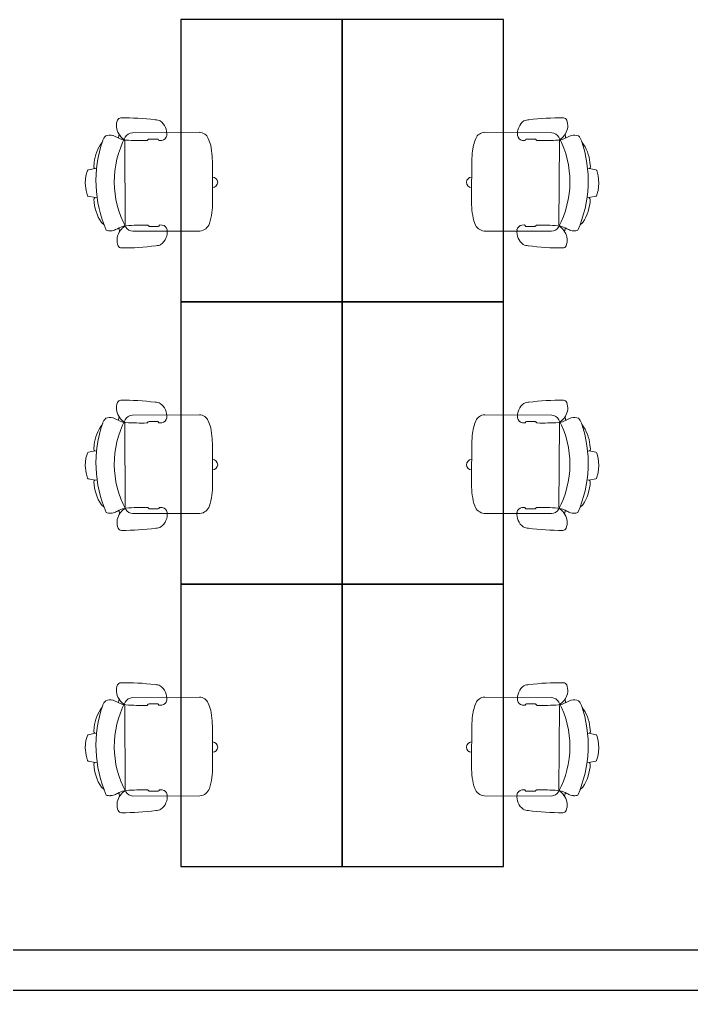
# Model space of a CAD drawing. Header units: inches. Extents: x 478327 to 492265, y -26791 to -22136.
# Drawn here: x 482104.6 to 482254.6, y -25386.6 to -25170 of the extents above; entities that cross this region are included whole.
import ezdxf

# ---------------------------------------------------------------- set-up
doc = ezdxf.new("R2010")
doc.units = ezdxf.units.IN
doc.header["$MEASUREMENT"] = 0
doc.layers.add('A-furniture', color=8, linetype='Continuous', lineweight=9)
doc.layers.add('I-FURN', color=1, linetype='Continuous')
doc.layers.add('I-WALL-IN', color=3, linetype='Continuous')

# ---------------------------------------------------------------- blocks, each defined once
blk = doc.blocks.new('A$C6A0E07C9')
at = {"layer": 'A-furniture'}
for p, q in [((-0.2138, 0.2718), (0.1182, 0.2876)), ((-0.0121, 0.2424), (-0.025, 0.2422)), ((-0.0115, 0.2426), (-0.0121, 0.2424)), ((-0.0112, 0.2428), (-0.0115, 0.2426)), ((-0.0079, 0.2484), (-0.0112, 0.2428)), ((0.0377, 0.2515), (-0.0033, 0.2499)), ((0.0418, 0.2505), (0.045, 0.2473)), ((0.045, 0.2473), (0.0464, 0.2461)), ((0.0464, 0.2461), (0.0478, 0.2453)), ((0.0478, 0.2453), (0.0485, 0.2451)), ((0.1585, 0.2497), (0.1792, -0.1667)), ((-0.2691, 0.1773), (-0.2664, 0.2046)), ((0.3152, 0.1516), (0.3188, 0.1294)), ((0.3146, 0.1213), (0.3056, 0.1197)), ((0.3131, 0.1211), (0.3466, 0.116)), ((0.3514, 0.1128), (0.36, 0.0876)), ((0.36, 0.0876), (0.3659, 0.0513)), ((0.3659, 0.0513), (0.3636, 0.0146)), ((-0.2907, 0.0196), (-0.2893, 0.0294)), ((-0.2883, 0.01), (-0.2907, 0.0196)), ((-0.2893, 0.0294), (-0.2841, 0.0379)), ((-0.2824, 0.002), (-0.2883, 0.01)), ((-0.2841, 0.0379), (-0.2762, 0.0438)), ((-0.2739, -0.003), (-0.2824, 0.002)), ((-0.2762, 0.0438), (-0.2666, 0.0462)), ((0.3636, 0.0146), (0.3576, -0.0113)), ((-0.2641, -0.0045), (-0.2739, -0.003)), ((0.3108, -0.0224), (0.3218, -0.0234)), ((0.3197, -0.023), (0.3546, -0.0146)), ((0.3546, -0.0146), (0.3564, -0.0132)), ((0.3564, -0.0132), (0.3576, -0.0113)), ((0.0087, -0.176), (-0.0042, -0.1772)), ((0.0094, -0.1763), (0.0087, -0.176)), ((0.0097, -0.1764), (0.0094, -0.1763)), ((0.0135, -0.1816), (0.0097, -0.1764)), ((0.0591, -0.1802), (0.0183, -0.1827)), ((0.0631, -0.1788), (0.066, -0.1753)), ((0.066, -0.1753), (0.0673, -0.174)), ((0.0673, -0.174), (0.0686, -0.173)), ((0.0686, -0.173), (0.0692, -0.1728)), ((0.2962, -0.1472), (0.2839, -0.1595)), ((-0.1895, -0.2174), (0.1433, -0.1996))]:
    blk.add_line(p, q, dxfattribs=at)
for centre, radius, start, end in [((0.0274, 0.2777), 0.0792, 129.4999, 189.1152), ((0.0065, 0.2825), 0.0635, 94.0792, 117.5938), ((0.2241, -0.8917), 1.2574, 92.3594, 100.1757), ((0.1721, 0.3454), 0.0192, 28.1256, 89.2436), ((0.1209, 0.3234), 0.0749, 330.3794, 24.513), ((-0.21, 0.2233), 0.0487, 94.526, 161.0109), ((-0.0222, 0.2712), 0.0292, 192.0047, 264.4409), ((-0.0038, 0.2437), 0.00623, 84.8455, 131.3174), ((0.0374, 0.2414), 0.0101, 64.5281, 88.6391), ((0.0007, 1.5534), 1.3091, 272.0899, 276.676), ((0.117, 0.2414), 0.0463, 34.0902, 88.4441), ((0.1493, 0.274), 0.0211, 279.8693, 313.3434), ((-0.2488, 0.0248), 0.4712, 334.5973, 30.9732), ((0.1704, 0.2449), 0.0129, 130.1366, 158.0173), ((0.1866, 0.1808), 0.0779, 100.0525, 108.2672), ((0.1077, 0.3263), 0.0879, 309.6726, 333.0223), ((-1.1254, 2.7931), 2.8487, 297.1157, 298.0695), ((-0.9196, -0.0126), 1.143, 14.0931, 15.0056), ((0.2336, 0.2226), 0.0597, 72.5282, 107.7011), ((0.1951, 0.2221), 0.0806, 25.5198, 45.5387), ((-0.3014, 0.0263), 0.6141, 339.6108, 22.0467), ((0.1276, 0.1249), 0.1894, 8.0925, 40.8276), ((0.5941, -0.0351), 0.8932, 162.1203, 164.4323), ((0.1816, 0.1421), 0.4521, 175.5289, 182.0991), ((72.2191, 3.6268), 72.5738, 182.765274, 182.924882), ((0.31, 0.1288), 0.0088, 301.088, 3.1667), ((0.3467, 0.1108), 0.00513, 22.8184, 91.0076), ((0.1162, -0.0378), 0.2107, 328.6962, 1.8079), ((0.3177, -0.0315), 0.00903, 2.1237, 63.3709), ((0.0809, -0.0616), 0.3414, 182.481, 200.7553), ((-0.1856, -0.1603), 0.0572, 202.8821, 266.1169), ((0.0015, -0.2058), 0.0292, 101.2525, 173.6887), ((0.0171, -0.1766), 0.00623, 234.376, 280.848), ((0.0579, -0.1702), 0.0101, 277.0543, 301.1654), ((0.1515, -1.4793), 1.3091, 89.0174, 93.6036), ((0.138, -0.155), 0.0449, 276.7939, 330.1521), ((0.1724, -0.1915), 0.0211, 52.3501, 85.8241), ((0.197, -0.1553), 0.0211, 212.6602, 229.0352), ((0.1633, -0.2919), 0.1223, 63.0548, 80.6357), ((0.1362, -0.2476), 0.0879, 32.6712, 56.0209), ((-0.9196, -0.0126), 1.143, 350.6964, 351.6126), ((0.3239, 0.0551), 0.2601, 246.1539, 250.8174), ((0.249, -0.1528), 0.0392, 254.2998, 275.9911), ((0.2537, -0.1401), 0.0518, 269.3553, 293.3788), ((0.0516, -0.2073), 0.0792, 176.5782, 236.1936), ((0.1491, -0.2435), 0.0749, 341.1805, 35.314), ((0.0312, -0.2142), 0.0635, 248.0997, 271.6142), ((0.1312, 0.9758), 1.2574, 265.5178, 273.334), ((0.2022, -0.2604), 0.0192, 276.4498, 337.5679)]:
    blk.add_arc(centre, radius, start, end, dxfattribs=at)

msp = doc.modelspace()

# ---------------------------------------------------------------- linework, layer by layer
at = {"layer": 'I-FURN', "elevation": 6.93}
for points in [[(482140.626, -25169.981), (482140.626, -25232.981), (482176.626, -25232.981), (482176.626, -25169.981)], [(482176.626, -25169.981), (482176.626, -25232.981), (482212.626, -25232.981), (482212.626, -25169.981)], [(482140.626, -25232.981), (482140.626, -25295.981), (482176.626, -25295.981), (482176.626, -25232.981)], [(482176.626, -25232.981), (482176.626, -25295.981), (482212.626, -25295.981), (482212.626, -25232.981)], [(482140.626, -25295.981), (482140.626, -25358.981), (482176.626, -25358.981), (482176.626, -25295.981)], [(482176.626, -25295.981), (482176.626, -25358.981), (482212.626, -25358.981), (482212.626, -25295.981)]]:
    msp.add_lwpolyline(points, close=True, dxfattribs=at)
at = {"layer": 'I-WALL-IN', "elevation": 6.93}
for points in [[(482361.126, -25377.639), (481792.14, -25377.639)], [(482361.126, -25386.639), (481531.14, -25386.639)]]:
    msp.add_lwpolyline(points, dxfattribs=at)

# ---------------------------------------------------------------- block references
at = {"layer": 'A-furniture'}
for p, xscale, yscale, zscale, rotation in [((482135.844, -25207.912, 49.738), -44.99999999897784, 45, 45, 3.143472837721584), ((482217.407, -25207.912, 49.738), 44.99999999897928, 44.99999999897928, 44.99999999897928, 356.8565271622451), ((482135.844, -25270.912, 49.738), -44.99999999897784, 45, 45, 3.143472837721584), ((482217.407, -25270.912, 49.738), 44.99999999897928, 44.99999999897928, 44.99999999897928, 356.8565271622451), ((482135.844, -25333.912, 49.738), -44.99999999897784, 45, 45, 3.143472837721584), ((482217.407, -25333.912, 49.738), 44.99999999897928, 44.99999999897928, 44.99999999897928, 356.8565271622451)]:
    msp.add_blockref('A$C6A0E07C9', p, dxfattribs=dict(at, xscale=xscale, yscale=yscale, zscale=zscale, rotation=rotation))

doc.saveas('drawing.dxf')
